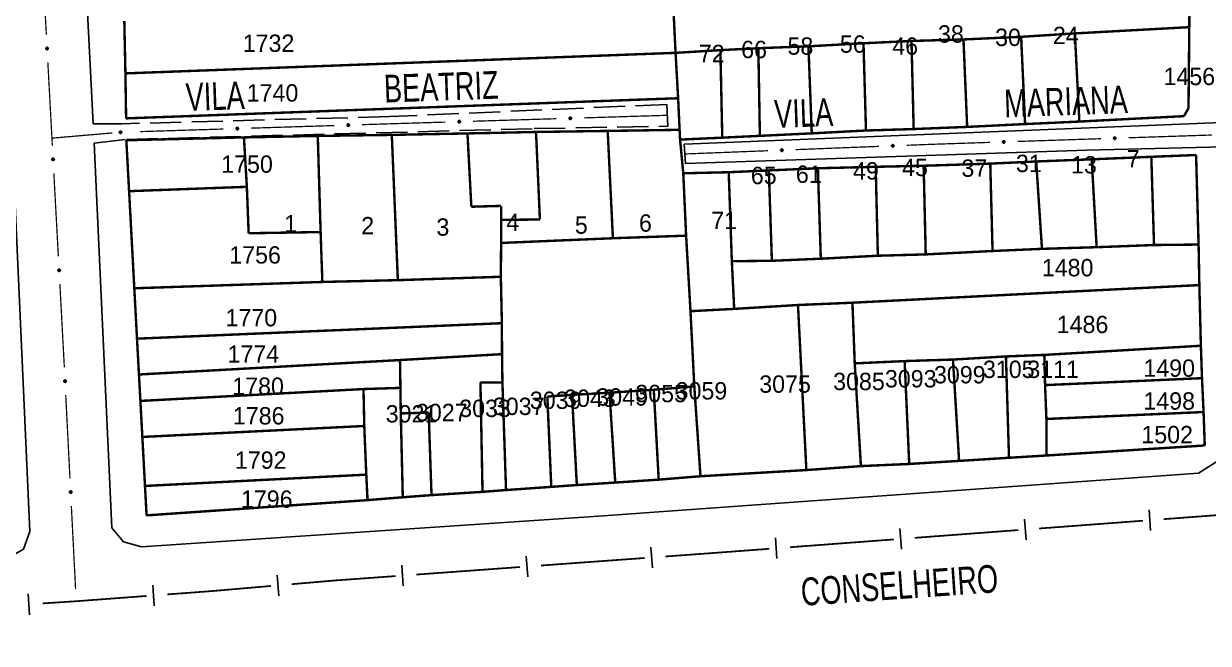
# Model space of a CAD drawing. Extents: x 202481 to 204056, y 4838981 to 4840330.
# Drawn here: x 203131.1 to 203301.8, y 4838998.6 to 4839087.9 of the extents above; entities that cross this region are included whole.
import ezdxf
from ezdxf.enums import TextEntityAlignment as Align

# ---------------------------------------------------------------- set-up
doc = ezdxf.new("R2010")
doc.units = 0
doc.header["$LTSCALE"] = 1.5
doc.header["$MEASUREMENT"] = 0
doc.linetypes.add('TRACO_11', pattern=[8, 3, -1, 3, -1])
for name, color, linetype in [('CD_MALHA_LOTES', 7, 'CONTINUOUS'), ('LM-LIM-SETORES-BAIRROS', 250, 'CONTINUOUS'), ('RU-QUADRA', 210, 'CONTINUOUS'), ('SV-EIXO-RUA-PAV', 20, 'CONTINUOUS'), ('SV-RUA-PAVIM', 7, 'CONTINUOUS'), ('SV-TXT-RUA-PAV', 7, 'CONTINUOUS'), ('Th_NmrPort', 1, 'CONTINUOUS')]:
    doc.layers.add(name, color=color, linetype=linetype)
doc.styles.add('ARIAL', font='ARIAL.SHX')

msp = doc.modelspace()

# ---------------------------------------------------------------- linework, layer by layer
at = {"layer": 'CD_MALHA_LOTES', "linetype": 'Continuous', "const_width": 0.35, "flags": 128}
for points in [[(203299.27, 4839107.6), (203299.07, 4839087.41)], [(203225.04, 4839083.71), (203224.67, 4839091.3)], [(203145.76, 4839080.75), (203145.6, 4839088.28)], [(203274.84, 4839086.02), (203282.58, 4839086.51)], [(203282.58, 4839086.51), (203299.07, 4839087.41)], [(203283.23, 4839073.81), (203282.58, 4839086.51)], [(203299.07, 4839087.41), (203298.96, 4839075.72)], [(203236.97, 4839084.38), (203244.19, 4839084.65)], [(203244.19, 4839084.65), (203252.12, 4839085.09)], [(203244.67, 4839072.11), (203244.19, 4839084.65)], [(203252.12, 4839085.09), (203259.04, 4839085.42)], [(203252.48, 4839072.52), (203252.12, 4839085.09)], [(203259.04, 4839085.42), (203266.53, 4839085.64)], [(203259.35, 4839072.73), (203259.04, 4839085.42)], [(203266.53, 4839085.64), (203274.84, 4839086.02)], [(203267.06, 4839073.04), (203266.53, 4839085.64)], [(203275.41, 4839073.45), (203274.84, 4839086.02)], [(203145.76, 4839080.75), (203225.04, 4839083.71)], [(203225.04, 4839083.71), (203231.5, 4839084.1)], [(203225.41, 4839077.17), (203225.04, 4839083.71)], [(203231.5, 4839084.1), (203236.97, 4839084.38)], [(203231.77, 4839071.49), (203231.5, 4839084.1)], [(203237.19, 4839071.75), (203236.97, 4839084.38)], [(203145.86, 4839074.27), (203145.76, 4839080.75)], [(203225.41, 4839077.17), (203145.86, 4839074.27)], [(203225.62, 4839072.62), (203225.41, 4839077.17)], [(203298.29, 4839074.59), (203283.23, 4839073.81)], [(203298.96, 4839075.72), (203298.29, 4839074.59)], [(203215.26, 4839072.46), (203225.62, 4839072.62)], [(203225.69, 4839071.21), (203225.62, 4839072.62)], [(203252.48, 4839072.52), (203244.67, 4839072.11)], [(203259.35, 4839072.73), (203252.48, 4839072.52)], [(203267.06, 4839073.04), (203259.35, 4839072.73)], [(203275.41, 4839073.45), (203267.06, 4839073.04)], [(203283.23, 4839073.81), (203275.41, 4839073.45)], [(203145.89, 4839071.12), (203162.84, 4839071.53)], [(203146.29, 4839063.78), (203145.89, 4839071.12)], [(203162.84, 4839071.53), (203173.48, 4839071.74)], [(203163.26, 4839064.41), (203162.84, 4839071.53)], [(203173.48, 4839071.74), (203184.15, 4839071.89)], [(203173.89, 4839057.89), (203173.48, 4839071.74)], [(203184.15, 4839071.89), (203195.05, 4839072.1)], [(203185.02, 4839050.96), (203184.15, 4839071.89)], [(203195.05, 4839072.1), (203204.93, 4839072.31)], [(203195.61, 4839061.54), (203195.05, 4839072.1)], [(203204.93, 4839072.31), (203215.26, 4839072.46)], [(203205.49, 4839059.7), (203204.93, 4839072.31)], [(203216.01, 4839057), (203215.26, 4839072.46)], [(203231.77, 4839071.49), (203225.69, 4839071.21)], [(203225.69, 4839071.21), (203226.15, 4839066.36)], [(203237.19, 4839071.75), (203231.77, 4839071.49)], [(203244.67, 4839072.11), (203237.19, 4839071.75)], [(203253.88, 4839067.29), (203260.79, 4839067.44)], [(203260.79, 4839067.44), (203270.39, 4839067.75)], [(203261.09, 4839054.67), (203260.79, 4839067.44)], [(203270.39, 4839067.75), (203277.01, 4839068.06)], [(203270.72, 4839055.16), (203270.39, 4839067.75)], [(203277.01, 4839068.06), (203285.01, 4839068.37)], [(203277.84, 4839055.47), (203277.01, 4839068.06)], [(203285.01, 4839068.37), (203293.6, 4839068.73)], [(203285.72, 4839055.71), (203285.01, 4839068.37)], [(203293.6, 4839068.73), (203300.05, 4839068.99)], [(203293.99, 4839056.02), (203293.6, 4839068.73)], [(203300.05, 4839068.99), (203300.41, 4839056.09)], [(203226.15, 4839066.36), (203232.7, 4839066.51)], [(203226.56, 4839057.37), (203226.15, 4839066.36)], [(203232.7, 4839066.51), (203238.48, 4839066.77)], [(203233.15, 4839053.69), (203232.7, 4839066.51)], [(203238.48, 4839066.77), (203245.55, 4839067.08)], [(203238.92, 4839053.75), (203238.48, 4839066.77)], [(203245.55, 4839067.08), (203253.88, 4839067.29)], [(203245.97, 4839054.05), (203245.55, 4839067.08)], [(203254.19, 4839054.48), (203253.88, 4839067.29)], [(203146.29, 4839063.78), (203163.26, 4839064.41)], [(203163.52, 4839057.72), (203163.26, 4839064.41)], [(203147.04, 4839049.79), (203146.29, 4839063.78)], [(203199.9, 4839061.66), (203195.61, 4839061.54)], [(203199.9, 4839059.64), (203199.9, 4839061.66)], [(203199.9, 4839059.64), (203205.49, 4839059.7)], [(203199.9, 4839056.32), (203199.9, 4839059.64)], [(203173.89, 4839057.89), (203163.52, 4839057.72)], [(203174.14, 4839050.7), (203173.89, 4839057.89)], [(203226.56, 4839057.37), (203216.01, 4839057)], [(203227.19, 4839046.49), (203226.56, 4839057.37)], [(203199.86, 4839051.45), (203199.9, 4839056.32)], [(203216.01, 4839057), (203199.9, 4839056.32)], [(203277.84, 4839055.47), (203270.72, 4839055.16)], [(203285.72, 4839055.71), (203277.84, 4839055.47)], [(203293.99, 4839056.02), (203285.72, 4839055.71)], [(203300.41, 4839056.09), (203293.99, 4839056.02)], [(203300.41, 4839056.09), (203300.52, 4839050.25)], [(203233.15, 4839053.69), (203238.92, 4839053.75)], [(203233.49, 4839046.82), (203233.15, 4839053.69)], [(203245.97, 4839054.05), (203238.92, 4839053.75)], [(203254.19, 4839054.48), (203245.97, 4839054.05)], [(203261.09, 4839054.67), (203254.19, 4839054.48)], [(203270.72, 4839055.16), (203261.09, 4839054.67)], [(203147.04, 4839049.79), (203174.14, 4839050.7)], [(203185.02, 4839050.96), (203174.14, 4839050.7)], [(203199.86, 4839051.45), (203185.02, 4839050.96)], [(203200.01, 4839044.76), (203199.86, 4839051.45)], [(203147.43, 4839042.53), (203147.04, 4839049.79)], [(203250.53, 4839047.71), (203300.52, 4839050.25)], [(203300.52, 4839050.25), (203300.74, 4839041.51)], [(203242.68, 4839047.38), (203233.49, 4839046.82)], [(203242.68, 4839047.38), (203250.53, 4839047.71)], [(203243.89, 4839023.6), (203242.68, 4839047.38)], [(203250.86, 4839038.97), (203250.53, 4839047.71)], [(203227.19, 4839046.49), (203233.49, 4839046.82)], [(203227.74, 4839035.65), (203227.19, 4839046.49)], [(203147.43, 4839042.53), (203200.01, 4839044.76)], [(203200.03, 4839040.3), (203200.01, 4839044.76)], [(203147.71, 4839037.37), (203147.43, 4839042.53)], [(203185.33, 4839039.45), (203200.03, 4839040.3)], [(203200.09, 4839036.23), (203200.03, 4839040.3)], [(203272.65, 4839039.97), (203278.18, 4839040.19)], [(203278.18, 4839040.19), (203300.74, 4839041.51)], [(203278.29, 4839035.84), (203278.18, 4839040.19)], [(203300.74, 4839041.51), (203300.9, 4839036.84)], [(203147.71, 4839037.37), (203185.33, 4839039.45)], [(203185.39, 4839035.44), (203185.33, 4839039.45)], [(203250.86, 4839038.97), (203258.05, 4839039.3)], [(203251.75, 4839024.17), (203250.86, 4839038.97)], [(203258.05, 4839039.3), (203265.02, 4839039.52)], [(203258.71, 4839024.48), (203258.05, 4839039.3)], [(203265.02, 4839039.52), (203272.65, 4839039.97)], [(203265.9, 4839024.92), (203265.02, 4839039.52)], [(203273.09, 4839025.37), (203272.65, 4839039.97)], [(203147.92, 4839033.56), (203147.71, 4839037.37)], [(203278.29, 4839035.84), (203300.9, 4839036.84)], [(203300.9, 4839036.84), (203301.13, 4839031.96)], [(203147.92, 4839033.56), (203180.07, 4839035.27)], [(203180.07, 4839035.27), (203185.39, 4839035.44)], [(203180.18, 4839029.95), (203180.07, 4839035.27)], [(203185.44, 4839031.76), (203185.39, 4839035.44)], [(203196.92, 4839036.23), (203200.09, 4839036.23)], [(203197.22, 4839020.46), (203196.92, 4839036.23)], [(203200.61, 4839020.72), (203200.09, 4839036.23)], [(203215.52, 4839034.74), (203221.9, 4839035.17)], [(203221.9, 4839035.17), (203227.74, 4839035.65)], [(203222.61, 4839022.22), (203221.9, 4839035.17)], [(203228.63, 4839022.71), (203227.74, 4839035.65)], [(203278.48, 4839030.96), (203278.29, 4839035.84)], [(203148.2, 4839028.37), (203147.92, 4839033.56)], [(203206.56, 4839034.19), (203210.12, 4839034.43)], [(203207.13, 4839021.18), (203206.56, 4839034.19)], [(203210.12, 4839034.43), (203215.52, 4839034.74)], [(203210.81, 4839021.44), (203210.12, 4839034.43)], [(203216.35, 4839021.8), (203215.52, 4839034.74)], [(203185.44, 4839031.76), (203189.46, 4839031.88)], [(203185.73, 4839019.68), (203185.44, 4839031.76)], [(203189.46, 4839031.88), (203189.87, 4839019.99)], [(203278.48, 4839030.96), (203301.13, 4839031.96)], [(203301.13, 4839031.96), (203301.3, 4839027.14)], [(203148.2, 4839028.37), (203180.18, 4839029.95)], [(203180.47, 4839022.94), (203180.18, 4839029.95)], [(203278.51, 4839025.7), (203278.48, 4839030.96)], [(203148.58, 4839021.31), (203148.2, 4839028.37)], [(203301.3, 4839027.14), (203278.51, 4839025.7)], [(203265.9, 4839024.92), (203258.71, 4839024.48)], [(203273.09, 4839025.37), (203265.9, 4839024.92)], [(203278.51, 4839025.7), (203273.09, 4839025.37)], [(203243.89, 4839023.6), (203228.63, 4839022.71)], [(203251.75, 4839024.17), (203243.89, 4839023.6)], [(203258.71, 4839024.48), (203251.75, 4839024.17)], [(203148.58, 4839021.31), (203180.47, 4839022.94)], [(203148.81, 4839017.07), (203148.58, 4839021.31)], [(203180.65, 4839019.27), (203180.47, 4839022.94)], [(203210.81, 4839021.44), (203207.13, 4839021.18)], [(203216.35, 4839021.8), (203210.81, 4839021.44)], [(203222.61, 4839022.22), (203216.35, 4839021.8)], [(203228.63, 4839022.71), (203222.61, 4839022.22)], [(203185.73, 4839019.68), (203180.65, 4839019.27)], [(203189.87, 4839019.99), (203185.73, 4839019.68)], [(203197.22, 4839020.46), (203189.87, 4839019.99)], [(203200.61, 4839020.72), (203197.22, 4839020.46)], [(203207.13, 4839021.18), (203200.61, 4839020.72)], [(203180.65, 4839019.27), (203148.81, 4839017.07)]]:
    msp.add_lwpolyline(points, dxfattribs=at)
at = {"layer": 'LM-LIM-SETORES-BAIRROS'}
for points in [[(203275.552999, 4839013.533147), (203275.328539, 4839016.524738)], [(203293.502546, 4839014.879907), (203293.278086, 4839017.871499)], [(203257.603452, 4839012.186386), (203257.378992, 4839015.177977)], [(203239.65447, 4839010.836425), (203239.429366, 4839013.827968)], [(203203.746838, 4839008.204908), (203203.529618, 4839011.197034)], [(203221.699591, 4839009.508224), (203221.482372, 4839012.50035)], [(203185.794084, 4839006.901593), (203185.576865, 4839009.893718)], [(203167.870233, 4839005.490758), (203167.612538, 4839008.47967)], [(203149.912102, 4839004.038361), (203149.688412, 4839007.03001)], [(203131.942214, 4839002.763113), (203131.749048, 4839005.756887)]]:
    msp.add_lwpolyline(points, dxfattribs=at)
at = {"layer": 'LM-LIM-SETORES-BAIRROS', "const_width": 0.25}
for points in [[(203277.435163, 4839015.178582), (203292.393119, 4839016.300883)], [(203295.38471, 4839016.525343), (203310.342666, 4839017.647644)], [(203259.485616, 4839013.831822), (203274.443572, 4839014.954122)], [(203241.536279, 4839012.482266), (203254.499631, 4839013.457716)], [(203254.499631, 4839013.457716), (203254.53, 4839013.46)], [(203254.53, 4839013.46), (203256.494025, 4839013.607361)], [(203223.585732, 4839011.1491), (203229.569984, 4839011.583538)], [(203229.569984, 4839011.583538), (203230.21, 4839011.63)], [(203230.21, 4839011.63), (203238.544737, 4839012.257162)], [(203187.680225, 4839008.542468), (203202.640853, 4839009.628565)], [(203205.632978, 4839009.845784), (203220.593607, 4839010.93188)], [(203169.733993, 4839007.15701), (203175.711817, 4839007.672398)], [(203175.711817, 4839007.672398), (203175.8, 4839007.68)], [(203175.8, 4839007.68), (203184.688099, 4839008.325249)], [(203151.79469, 4839005.683312), (203157.777987, 4839006.13069)], [(203157.777987, 4839006.13069), (203158.17, 4839006.16)], [(203158.17, 4839006.16), (203166.745082, 4839006.899316)], [(203133.841481, 4839004.388777), (203137.833181, 4839004.646331)], [(203137.833181, 4839004.646331), (203138.51, 4839004.69)], [(203138.51, 4839004.69), (203148.803041, 4839005.459623)]]:
    msp.add_lwpolyline(points, dxfattribs=at)
at = {"layer": 'RU-QUADRA', "linetype": 'Continuous', "const_width": 0.18, "flags": 128}
msp.add_lwpolyline([(203299.27, 4839107.6), (203299.07, 4839087.41), (203298.96, 4839075.72), (203298.29, 4839074.59), (203283.23, 4839073.81), (203275.41, 4839073.45), (203267.06, 4839073.04), (203259.35, 4839072.73), (203252.48, 4839072.52), (203244.67, 4839072.11), (203237.19, 4839071.75), (203231.77, 4839071.49), (203225.69, 4839071.21), (203226.15, 4839066.36), (203232.7, 4839066.51), (203238.48, 4839066.77), (203245.55, 4839067.08), (203253.88, 4839067.29), (203260.79, 4839067.44), (203270.39, 4839067.75), (203277.01, 4839068.06), (203285.01, 4839068.37), (203293.6, 4839068.73), (203300.05, 4839068.99), (203300.41, 4839056.09), (203300.52, 4839050.25), (203300.74, 4839041.51), (203300.9, 4839036.84), (203301.13, 4839031.96), (203301.3, 4839027.14), (203278.51, 4839025.7), (203273.09, 4839025.37), (203265.9, 4839024.92), (203258.71, 4839024.48), (203251.75, 4839024.17), (203243.89, 4839023.6), (203228.63, 4839022.71), (203222.61, 4839022.22), (203216.35, 4839021.8), (203210.81, 4839021.44), (203207.13, 4839021.18), (203200.61, 4839020.72), (203197.22, 4839020.46), (203189.87, 4839019.99), (203185.73, 4839019.68), (203180.65, 4839019.27), (203148.81, 4839017.07), (203148.58, 4839021.31), (203148.2, 4839028.37), (203147.92, 4839033.56), (203147.71, 4839037.37), (203147.43, 4839042.53), (203147.04, 4839049.79), (203146.29, 4839063.78), (203145.89, 4839071.12), (203162.84, 4839071.53), (203173.48, 4839071.74), (203184.15, 4839071.89), (203195.05, 4839072.1), (203204.93, 4839072.31), (203215.26, 4839072.46), (203225.62, 4839072.62), (203225.41, 4839077.17), (203145.86, 4839074.27), (203145.76, 4839080.75), (203145.6, 4839088.28)], dxfattribs=at)
at = {"layer": 'SV-EIXO-RUA-PAV', "const_width": 0.18}
for points in [[(203133.714812, 4839098.313575), (203134.364262, 4839086.331163)], [(203134.580745, 4839082.337025), (203135.230194, 4839070.354612)], [(203223.85, 4839074.71), (203211.855611, 4839074.343069)], [(203159.880489, 4839072.73488), (203147.88638, 4839072.358907)], [(203175.872634, 4839073.236176), (203163.878525, 4839072.860204)], [(203183.97, 4839073.49), (203179.87067, 4839073.361501)], [(203184.868237, 4839073.517475), (203183.97, 4839073.49)], [(203191.864963, 4839073.731518), (203184.868237, 4839073.517475)], [(203207.857482, 4839074.220759), (203195.863093, 4839073.853829)], [(203135.921494, 4839071.484652), (203135.17, 4839071.42)], [(203143.892051, 4839072.170379), (203135.921494, 4839071.484652)], [(203274.335973, 4839070.942752), (203286.329369, 4839071.340814)], [(203290.327168, 4839071.473502), (203302.320563, 4839071.871564)], [(203226.37, 4839069.14), (203238.360827, 4839069.609104)], [(203242.35777, 4839069.765473), (203254.348597, 4839070.234577)], [(203258.34554, 4839070.390945), (203261.343246, 4839070.508221)], [(203261.343246, 4839070.508221), (203261.9, 4839070.53)], [(203261.9, 4839070.53), (203270.338174, 4839070.810064)], [(203135.446677, 4839066.360475), (203136.096126, 4839054.378062)], [(203136.312609, 4839050.383924), (203136.853817, 4839040.39858)], [(203136.853817, 4839040.39858), (203136.87, 4839040.1)], [(203136.87, 4839040.1), (203136.956198, 4839038.401204)], [(203137.158899, 4839034.406343), (203137.767003, 4839022.421761)], [(203137.969705, 4839018.426901), (203138.577809, 4839006.442318)]]:
    msp.add_lwpolyline(points, dxfattribs=at)
at = {"layer": 'SV-EIXO-RUA-PAV'}
for points in [[(203134.574646, 4839084.483521), (203134.61151, 4839084.451379), (203134.63662, 4839084.416217), (203134.649121, 4839084.380862), (203134.652022, 4839084.346739), (203134.651059, 4839084.311495), (203134.642247, 4839084.276176), (203134.623784, 4839084.239143), (203134.591801, 4839084.201937), (203134.55409, 4839084.178582), (203134.520084, 4839084.164471), (203134.484676, 4839084.159397), (203134.450454, 4839084.160907), (203134.41407, 4839084.171273), (203134.376723, 4839084.19035), (203134.34009, 4839084.223416), (203134.315709, 4839084.258057), (203134.304515, 4839084.292572), (203134.299639, 4839084.3282), (203134.301055, 4839084.36417), (203134.309904, 4839084.398789), (203134.329179, 4839084.436357), (203134.362294, 4839084.472082), (203134.396567, 4839084.496793), (203134.430915, 4839084.508469), (203134.4661, 4839084.512479), (203134.501461, 4839084.511942), (203134.537333, 4839084.504563), (203134.574646, 4839084.483521)], [(203210.003526, 4839074.176279), (203209.970524, 4839074.140183), (203209.93478, 4839074.115908), (203209.89914, 4839074.104243), (203209.864958, 4839074.102147), (203209.829746, 4839074.103941), (203209.794645, 4839074.113582), (203209.758057, 4839074.132913), (203209.721615, 4839074.165764), (203209.699155, 4839074.204015), (203209.685849, 4839074.238344), (203209.681611, 4839074.273861), (203209.683927, 4839074.308038), (203209.695148, 4839074.344168), (203209.715099, 4839074.381055), (203209.749019, 4839074.416899), (203209.784225, 4839074.440456), (203209.818994, 4839074.450834), (203209.854728, 4839074.454869), (203209.890654, 4839074.452606), (203209.925055, 4839074.442944), (203209.962159, 4839074.422789), (203209.997093, 4839074.388841), (203210.02099, 4839074.353996), (203210.031853, 4839074.319382), (203210.035033, 4839074.284112), (203210.033663, 4839074.248774), (203210.025441, 4839074.213086), (203210.003526, 4839074.176279)], [(203162.026566, 4839072.692017), (203161.993591, 4839072.655896), (203161.957865, 4839072.631595), (203161.922234, 4839072.619903), (203161.888054, 4839072.617781), (203161.852841, 4839072.619548), (203161.817733, 4839072.629163), (203161.78113, 4839072.648466), (203161.744664, 4839072.681289), (203161.722175, 4839072.719524), (203161.708843, 4839072.753843), (203161.704578, 4839072.789357), (203161.706868, 4839072.823535), (203161.718062, 4839072.859674), (203161.737985, 4839072.896576), (203161.771878, 4839072.932445), (203161.807066, 4839072.956029), (203161.841827, 4839072.966434), (203161.877558, 4839072.970495), (203161.913485, 4839072.96826), (203161.947894, 4839072.958623), (203161.985013, 4839072.938496), (203162.019973, 4839072.904575), (203162.043896, 4839072.869747), (203162.054786, 4839072.835141), (203162.057992, 4839072.799875), (203162.056649, 4839072.764535), (203162.048453, 4839072.728841), (203162.026566, 4839072.692017)], [(203178.018711, 4839073.193314), (203177.985736, 4839073.157193), (203177.95001, 4839073.132892), (203177.914379, 4839073.121199), (203177.880199, 4839073.119078), (203177.844986, 4839073.120845), (203177.809878, 4839073.13046), (203177.773275, 4839073.149763), (203177.736809, 4839073.182586), (203177.71432, 4839073.22082), (203177.700988, 4839073.255139), (203177.696723, 4839073.290653), (203177.699013, 4839073.324832), (203177.710207, 4839073.36097), (203177.73013, 4839073.397873), (203177.764023, 4839073.433742), (203177.799211, 4839073.457326), (203177.833972, 4839073.46773), (203177.869703, 4839073.471792), (203177.90563, 4839073.469556), (203177.940039, 4839073.45992), (203177.977158, 4839073.439793), (203178.012118, 4839073.405872), (203178.036041, 4839073.371044), (203178.046931, 4839073.336438), (203178.050137, 4839073.301171), (203178.048794, 4839073.265832), (203178.040598, 4839073.230138), (203178.018711, 4839073.193314)], [(203194.011007, 4839073.687038), (203193.978006, 4839073.650942), (203193.942261, 4839073.626667), (203193.906621, 4839073.615002), (203193.872439, 4839073.612906), (203193.837228, 4839073.6147), (203193.802127, 4839073.624341), (203193.765539, 4839073.643672), (203193.729097, 4839073.676523), (203193.706637, 4839073.714774), (203193.693331, 4839073.749103), (203193.689093, 4839073.78462), (203193.691409, 4839073.818797), (203193.70263, 4839073.854927), (203193.722581, 4839073.891814), (203193.756501, 4839073.927658), (203193.791707, 4839073.951216), (203193.826476, 4839073.961594), (203193.862209, 4839073.965628), (203193.898135, 4839073.963366), (203193.932537, 4839073.953703), (203193.96964, 4839073.933548), (203194.004575, 4839073.8996), (203194.028471, 4839073.864755), (203194.039335, 4839073.830141), (203194.042515, 4839073.794872), (203194.041145, 4839073.759533), (203194.032922, 4839073.723845), (203194.011007, 4839073.687038)], [(203145.202587, 4839072.17264), (203145.171629, 4839072.134777), (203145.137279, 4839072.108567), (203145.102338, 4839072.094951), (203145.068324, 4839072.090971), (203145.033067, 4839072.090819), (203144.997487, 4839072.098507), (203144.959887, 4839072.115788), (203144.921688, 4839072.146577), (203144.89715, 4839072.18353), (203144.881969, 4839072.217072), (203144.875776, 4839072.252301), (203144.876202, 4839072.286553), (203144.885411, 4839072.323248), (203144.903295, 4839072.36118), (203144.935184, 4839072.398842), (203144.969036, 4839072.424307), (203145.003179, 4839072.436589), (203145.038635, 4839072.442591), (203145.074631, 4839072.442315), (203145.109514, 4839072.434566), (203145.147673, 4839072.416491), (203145.184429, 4839072.384524), (203145.210213, 4839072.351051), (203145.222971, 4839072.317089), (203145.228093, 4839072.282049), (203145.228676, 4839072.246689), (203145.222437, 4839072.210601), (203145.202587, 4839072.17264)], [(203272.189821, 4839070.981662), (203272.222728, 4839071.017843), (203272.25841, 4839071.04221), (203272.294019, 4839071.053968), (203272.328196, 4839071.056153), (203272.363412, 4839071.05445), (203272.398538, 4839071.0449), (203272.435176, 4839071.025665), (203272.471703, 4839070.992908), (203272.494262, 4839070.954716), (203272.507657, 4839070.920421), (203272.511987, 4839070.884915), (203272.50976, 4839070.850733), (203272.498633, 4839070.814574), (203272.478778, 4839070.777635), (203272.444951, 4839070.741703), (203272.409806, 4839070.718054), (203272.375064, 4839070.707586), (203272.339341, 4839070.703458), (203272.30341, 4839070.705628), (203272.268983, 4839070.715201), (203272.231827, 4839070.73526), (203272.196805, 4839070.769116), (203272.172818, 4839070.8039), (203272.161865, 4839070.838486), (203272.158593, 4839070.873746), (203272.159872, 4839070.909088), (203272.168001, 4839070.944798), (203272.189821, 4839070.981662)], [(203288.181015, 4839071.512412), (203288.213923, 4839071.548593), (203288.249604, 4839071.57296), (203288.285214, 4839071.584718), (203288.31939, 4839071.586903), (203288.354606, 4839071.5852), (203288.389732, 4839071.57565), (203288.426371, 4839071.556415), (203288.462897, 4839071.523658), (203288.485457, 4839071.485466), (203288.498852, 4839071.451171), (203288.503182, 4839071.415665), (203288.500954, 4839071.381483), (203288.489828, 4839071.345324), (203288.469972, 4839071.308385), (203288.436145, 4839071.272453), (203288.401001, 4839071.248804), (203288.366259, 4839071.238336), (203288.330536, 4839071.234208), (203288.294604, 4839071.236378), (203288.260178, 4839071.245951), (203288.223022, 4839071.26601), (203288.188, 4839071.299866), (203288.164013, 4839071.33465), (203288.153059, 4839071.369236), (203288.149788, 4839071.404496), (203288.151066, 4839071.439838), (203288.159196, 4839071.475548), (203288.181015, 4839071.512412)], [(203240.211425, 4839069.791668), (203240.244118, 4839069.828044), (203240.279654, 4839069.852622), (203240.315193, 4839069.86459), (203240.349356, 4839069.866978), (203240.384581, 4839069.865484), (203240.419763, 4839069.856142), (203240.456515, 4839069.837124), (203240.493235, 4839069.804585), (203240.51602, 4839069.766526), (203240.529618, 4839069.732312), (203240.534159, 4839069.696832), (203240.532134, 4839069.662637), (203240.521222, 4839069.626412), (203240.501585, 4839069.589356), (203240.467972, 4839069.553225), (203240.432968, 4839069.529368), (203240.398289, 4839069.518694), (203240.362591, 4839069.514356), (203240.326647, 4839069.516312), (203240.292164, 4839069.525681), (203240.25489, 4839069.545519), (203240.219668, 4839069.579168), (203240.195475, 4839069.613809), (203240.184317, 4839069.648329), (203240.180837, 4839069.68357), (203240.181906, 4839069.718919), (203240.189824, 4839069.754675), (203240.211425, 4839069.791668)], [(203256.199194, 4839070.417141), (203256.231887, 4839070.453517), (203256.267424, 4839070.478095), (203256.302963, 4839070.490063), (203256.337126, 4839070.49245), (203256.372351, 4839070.490956), (203256.407533, 4839070.481614), (203256.444285, 4839070.462597), (203256.481005, 4839070.430057), (203256.50379, 4839070.391999), (203256.517388, 4839070.357784), (203256.521928, 4839070.322305), (203256.519904, 4839070.288109), (203256.508991, 4839070.251885), (203256.489355, 4839070.214829), (203256.455742, 4839070.178697), (203256.420738, 4839070.154841), (203256.386058, 4839070.144167), (203256.350361, 4839070.139828), (203256.314417, 4839070.141785), (203256.279934, 4839070.151154), (203256.24266, 4839070.170992), (203256.207438, 4839070.204641), (203256.183245, 4839070.239281), (203256.172087, 4839070.273801), (203256.168607, 4839070.309042), (203256.169676, 4839070.344391), (203256.177594, 4839070.380148), (203256.199194, 4839070.417141)], [(203135.440579, 4839068.506971), (203135.477442, 4839068.474829), (203135.502552, 4839068.439667), (203135.515054, 4839068.404311), (203135.517955, 4839068.370188), (203135.516991, 4839068.334944), (203135.508179, 4839068.299626), (203135.489717, 4839068.262592), (203135.457733, 4839068.225387), (203135.420022, 4839068.202032), (203135.386016, 4839068.187921), (203135.350609, 4839068.182847), (203135.316387, 4839068.184357), (203135.280002, 4839068.194723), (203135.242655, 4839068.2138), (203135.206022, 4839068.246866), (203135.181641, 4839068.281507), (203135.170447, 4839068.316022), (203135.165572, 4839068.35165), (203135.166987, 4839068.387619), (203135.175836, 4839068.422239), (203135.195111, 4839068.459807), (203135.228226, 4839068.495532), (203135.262499, 4839068.520243), (203135.296848, 4839068.531919), (203135.332032, 4839068.535929), (203135.367393, 4839068.535392), (203135.403265, 4839068.528013), (203135.440579, 4839068.506971)], [(203136.306511, 4839052.530421), (203136.343374, 4839052.498279), (203136.368484, 4839052.463116), (203136.380986, 4839052.427761), (203136.383887, 4839052.393638), (203136.382923, 4839052.358394), (203136.374112, 4839052.323075), (203136.355649, 4839052.286042), (203136.323665, 4839052.248836), (203136.285954, 4839052.225481), (203136.251948, 4839052.21137), (203136.216541, 4839052.206296), (203136.182319, 4839052.207807), (203136.145935, 4839052.218173), (203136.108587, 4839052.237249), (203136.071954, 4839052.270315), (203136.047574, 4839052.304956), (203136.036379, 4839052.339471), (203136.031504, 4839052.3751), (203136.032919, 4839052.411069), (203136.041769, 4839052.445689), (203136.061044, 4839052.483257), (203136.094159, 4839052.518981), (203136.128432, 4839052.543692), (203136.16278, 4839052.555368), (203136.197964, 4839052.559379), (203136.233325, 4839052.558842), (203136.269197, 4839052.551462), (203136.306511, 4839052.530421)], [(203137.160207, 4839036.552848), (203137.196959, 4839036.520579), (203137.221947, 4839036.48533), (203137.234327, 4839036.449932), (203137.23711, 4839036.415799), (203137.236025, 4839036.380559), (203137.227092, 4839036.345271), (203137.208501, 4839036.308301), (203137.17639, 4839036.271206), (203137.138598, 4839036.247981), (203137.104543, 4839036.233988), (203137.069119, 4839036.229036), (203137.034902, 4839036.230664), (203136.998554, 4839036.241156), (203136.961273, 4839036.260361), (203136.924754, 4839036.293553), (203136.900493, 4839036.328278), (203136.889418, 4839036.362832), (203136.884665, 4839036.398477), (203136.886205, 4839036.434441), (203136.895174, 4839036.46903), (203136.914578, 4839036.506531), (203136.947816, 4839036.542141), (203136.982174, 4839036.566734), (203137.016563, 4839036.578292), (203137.051761, 4839036.58218), (203137.08712, 4839036.581521), (203137.122966, 4839036.574018), (203137.160207, 4839036.552848)], [(203137.971012, 4839020.573405), (203138.007765, 4839020.541136), (203138.032753, 4839020.505887), (203138.045133, 4839020.470489), (203138.047916, 4839020.436356), (203138.04683, 4839020.401116), (203138.037897, 4839020.365828), (203138.019307, 4839020.328858), (203137.987195, 4839020.291763), (203137.949404, 4839020.268538), (203137.915349, 4839020.254545), (203137.879924, 4839020.249593), (203137.845708, 4839020.251221), (203137.809359, 4839020.261713), (203137.772078, 4839020.280918), (203137.735559, 4839020.31411), (203137.711299, 4839020.348836), (203137.700223, 4839020.383389), (203137.695471, 4839020.419034), (203137.69701, 4839020.454998), (203137.705979, 4839020.489587), (203137.725384, 4839020.527088), (203137.758622, 4839020.562698), (203137.79298, 4839020.587291), (203137.827368, 4839020.598849), (203137.862566, 4839020.602737), (203137.897925, 4839020.602078), (203137.933771, 4839020.594575), (203137.971012, 4839020.573405)]]:
    msp.add_lwpolyline(points, close=True, dxfattribs=at)
for points in [[(203134.301055, 4839084.36417), (203134.315709, 4839084.258057)], [(203134.306349, 4839084.37718), (203134.327064, 4839084.247117)], [(203134.309904, 4839084.398789), (203134.34009, 4839084.223416)], [(203134.322215, 4839084.412203), (203134.357523, 4839084.214604)], [(203134.329179, 4839084.436357), (203134.376723, 4839084.19035)], [(203134.347472, 4839084.450468), (203134.394721, 4839084.183824)], [(203134.362294, 4839084.472082), (203134.41407, 4839084.171273)], [(203134.378548, 4839084.482216), (203134.430959, 4839084.170756)], [(203134.396567, 4839084.496793), (203134.450454, 4839084.160907)], [(203134.413161, 4839084.499124), (203134.466901, 4839084.163139)], [(203134.430915, 4839084.508469), (203134.484676, 4839084.159397)], [(203134.448217, 4839084.507857), (203134.499676, 4839084.163548)], [(203134.4661, 4839084.512479), (203134.520084, 4839084.164471)], [(203134.485079, 4839084.508488), (203134.538598, 4839084.17659)], [(203134.501461, 4839084.511942), (203134.55409, 4839084.178582)], [(203134.519512, 4839084.503522), (203134.573137, 4839084.194861)], [(203134.537333, 4839084.504563), (203134.591801, 4839084.201937)], [(203134.554239, 4839084.493105), (203134.605723, 4839084.223957)], [(203134.574646, 4839084.483521), (203134.623784, 4839084.239143)], [(203134.594015, 4839084.465198), (203134.632195, 4839084.265021)], [(203134.61151, 4839084.451379), (203134.642247, 4839084.276176)], [(203134.62591, 4839084.431397), (203134.645189, 4839084.302622)], [(203134.63662, 4839084.416217), (203134.651059, 4839084.311495)], [(203210.02099, 4839074.353996), (203209.683927, 4839074.308038)], [(203210.006842, 4839074.372353), (203209.694233, 4839074.327296)], [(203209.997093, 4839074.388841), (203209.695148, 4839074.344168)], [(203209.975835, 4839074.404169), (203209.708151, 4839074.363216)], [(203209.962159, 4839074.422789), (203209.715099, 4839074.381055)], [(203209.938175, 4839074.43032), (203209.739799, 4839074.399678)], [(203209.925055, 4839074.442944), (203209.749019, 4839074.416899)], [(203209.903536, 4839074.447007), (203209.77302, 4839074.429363)], [(203209.890654, 4839074.452606), (203209.784225, 4839074.440456)], [(203162.054786, 4839072.835141), (203161.704578, 4839072.789357)], [(203162.043896, 4839072.869747), (203161.706868, 4839072.823535)], [(203162.053779, 4839072.817858), (203161.708386, 4839072.774266)], [(203162.045848, 4839072.853104), (203161.708724, 4839072.807042)], [(203162.057992, 4839072.799875), (203161.708843, 4839072.753843)], [(203162.029734, 4839072.888094), (203161.717159, 4839072.842801)], [(203162.019973, 4839072.904575), (203161.718062, 4839072.859674)], [(203162.053569, 4839072.780991), (203161.720537, 4839072.735057)], [(203162.056649, 4839072.764535), (203161.722175, 4839072.719524)], [(203161.998703, 4839072.919886), (203161.73105, 4839072.878732)], [(203161.985013, 4839072.938496), (203161.737985, 4839072.896576)], [(203162.047819, 4839072.746681), (203161.738015, 4839072.70011)], [(203162.048453, 4839072.728841), (203161.744664, 4839072.681289)], [(203161.961024, 4839072.946009), (203161.762671, 4839072.915218)], [(203162.036613, 4839072.7122), (203161.76636, 4839072.666868)], [(203161.947894, 4839072.958623), (203161.771878, 4839072.932445)], [(203162.026566, 4839072.692017), (203161.78113, 4839072.648466)], [(203161.926372, 4839072.96267), (203161.79587, 4839072.944927)], [(203162.007805, 4839072.673072), (203161.80681, 4839072.639467)], [(203161.913485, 4839072.96826), (203161.807066, 4839072.956029)], [(203161.993591, 4839072.655896), (203161.817733, 4839072.629163)], [(203161.973285, 4839072.641955), (203161.844104, 4839072.625619)], [(203178.046931, 4839073.336438), (203177.696723, 4839073.290653)], [(203178.036041, 4839073.371044), (203177.699013, 4839073.324832)], [(203178.045924, 4839073.319155), (203177.700531, 4839073.275563)], [(203178.037993, 4839073.354401), (203177.700869, 4839073.308338)], [(203178.050137, 4839073.301171), (203177.700988, 4839073.255139)], [(203178.021879, 4839073.389391), (203177.709304, 4839073.344098)], [(203178.012118, 4839073.405872), (203177.710207, 4839073.36097)], [(203178.045714, 4839073.282288), (203177.712682, 4839073.236353)], [(203178.048794, 4839073.265832), (203177.71432, 4839073.22082)], [(203177.990848, 4839073.421183), (203177.723195, 4839073.380028)], [(203177.977158, 4839073.439793), (203177.73013, 4839073.397873)], [(203178.039964, 4839073.247978), (203177.73016, 4839073.201406)], [(203178.040598, 4839073.230138), (203177.736809, 4839073.182586)], [(203177.953169, 4839073.447306), (203177.754816, 4839073.416514)], [(203178.028758, 4839073.213497), (203177.758505, 4839073.168165)], [(203177.940039, 4839073.45992), (203177.764023, 4839073.433742)], [(203178.018711, 4839073.193314), (203177.773275, 4839073.149763)], [(203177.918517, 4839073.463967), (203177.788015, 4839073.446224)], [(203177.99995, 4839073.174368), (203177.798955, 4839073.140764)], [(203177.90563, 4839073.469556), (203177.799211, 4839073.457326)], [(203177.985736, 4839073.157193), (203177.809878, 4839073.13046)], [(203177.96543, 4839073.143252), (203177.836249, 4839073.126916)], [(203177.95001, 4839073.132892), (203177.844986, 4839073.120845)], [(203194.039335, 4839073.830141), (203193.689093, 4839073.78462)], [(203194.028471, 4839073.864755), (203193.691409, 4839073.818797)], [(203194.038315, 4839073.812858), (203193.69289, 4839073.769527)], [(203194.030411, 4839073.848111), (203193.693252, 4839073.802302)], [(203194.042515, 4839073.794872), (203193.693331, 4839073.749103)], [(203194.014323, 4839073.883113), (203193.701715, 4839073.838055)], [(203194.004575, 4839073.8996), (203193.70263, 4839073.854927)], [(203194.038078, 4839073.775992), (203193.705011, 4839073.730308)], [(203194.041145, 4839073.759533), (203193.706637, 4839073.714774)], [(203193.983316, 4839073.914928), (203193.715633, 4839073.873975)], [(203194.032301, 4839073.741686), (203193.722462, 4839073.695348)], [(203193.96964, 4839073.933548), (203193.722581, 4839073.891814)], [(203194.032922, 4839073.723845), (203193.729097, 4839073.676523)], [(203193.945657, 4839073.941079), (203193.747281, 4839073.910437)], [(203194.021069, 4839073.707213), (203193.750783, 4839073.662085)], [(203193.932537, 4839073.953703), (203193.756501, 4839073.927658)], [(203194.011007, 4839073.687038), (203193.765539, 4839073.643672)], [(203193.911018, 4839073.957766), (203193.780502, 4839073.940122)], [(203193.992232, 4839073.668106), (203193.791212, 4839073.634654)], [(203193.898135, 4839073.963366), (203193.791707, 4839073.951216)], [(203193.978006, 4839073.650942), (203193.802127, 4839073.624341)], [(203193.957689, 4839073.637016), (203193.828496, 4839073.620778)], [(203193.942261, 4839073.626667), (203193.837228, 4839073.6147)], [(203210.031853, 4839074.319382), (203209.681611, 4839074.273861)], [(203210.030833, 4839074.302099), (203209.685408, 4839074.258768)], [(203210.022929, 4839074.337351), (203209.685771, 4839074.291543)], [(203210.035033, 4839074.284112), (203209.685849, 4839074.238344)], [(203210.030596, 4839074.265232), (203209.697529, 4839074.219549)], [(203210.033663, 4839074.248774), (203209.699155, 4839074.204015)], [(203210.02482, 4839074.230927), (203209.714981, 4839074.184589)], [(203210.025441, 4839074.213086), (203209.721615, 4839074.165764)], [(203210.013588, 4839074.196454), (203209.743301, 4839074.151326)], [(203210.003526, 4839074.176279), (203209.758057, 4839074.132913)], [(203209.984751, 4839074.157347), (203209.78373, 4839074.123895)], [(203209.970524, 4839074.140183), (203209.794645, 4839074.113582)], [(203209.950208, 4839074.126257), (203209.821014, 4839074.110018)], [(203209.93478, 4839074.115908), (203209.829746, 4839074.103941)], [(203145.222971, 4839072.317089), (203144.875776, 4839072.252301)], [(203145.210213, 4839072.351051), (203144.876202, 4839072.286553)], [(203145.213068, 4839072.334539), (203144.878953, 4839072.270185)], [(203145.222907, 4839072.299776), (203144.880401, 4839072.23744)], [(203145.228093, 4839072.282049), (203144.881969, 4839072.217072)], [(203145.184429, 4839072.384524), (203144.885411, 4839072.323248)], [(203145.195073, 4839072.368599), (203144.885429, 4839072.306351)], [(203145.224705, 4839072.262953), (203144.894668, 4839072.19895)], [(203145.228676, 4839072.246689), (203144.89715, 4839072.18353)], [(203145.162357, 4839072.398654), (203144.897342, 4839072.342985)], [(203145.147673, 4839072.416491), (203144.903295, 4839072.36118)], [(203145.220832, 4839072.228381), (203144.914023, 4839072.165007)], [(203145.222437, 4839072.210601), (203144.921688, 4839072.146577)], [(203145.123311, 4839072.422686), (203144.926929, 4839072.381139)], [(203145.109514, 4839072.434566), (203144.935184, 4839072.398842)], [(203145.21152, 4839072.19334), (203144.944138, 4839072.133359)], [(203145.087803, 4839072.437435), (203144.95846, 4839072.412612)], [(203145.202587, 4839072.17264), (203144.959887, 4839072.115788)], [(203145.074631, 4839072.442315), (203144.969036, 4839072.424307)], [(203145.184886, 4839072.152701), (203144.986019, 4839072.108201)], [(203145.171629, 4839072.134777), (203144.997487, 4839072.098507)], [(203145.152112, 4839072.119751), (203145.024012, 4839072.096405)], [(203145.137279, 4839072.108567), (203145.033067, 4839072.090819)], [(203161.957865, 4839072.631595), (203161.852841, 4839072.619548)], [(203272.159872, 4839070.909088), (203272.494262, 4839070.954716)], [(203272.162981, 4839070.892638), (203272.495928, 4839070.939186)], [(203272.168001, 4839070.944798), (203272.471703, 4839070.992908)], [(203272.168669, 4839070.926959), (203272.478386, 4839070.974101)], [(203272.179811, 4839070.96146), (203272.449979, 4839071.00729)], [(203272.189821, 4839070.981662), (203272.435176, 4839071.025665)], [(203272.208547, 4839071.000642), (203272.409479, 4839071.034616)], [(203272.222728, 4839071.017843), (203272.398538, 4839071.0449)], [(203272.243009, 4839071.031821), (203272.37216, 4839071.048395)], [(203272.25841, 4839071.04221), (203272.363412, 4839071.05445)], [(203288.149788, 4839071.404496), (203288.498852, 4839071.451171)], [(203288.151066, 4839071.439838), (203288.485457, 4839071.485466)], [(203288.153059, 4839071.369236), (203288.503182, 4839071.415665)], [(203288.154034, 4839071.386521), (203288.499346, 4839071.430748)], [(203288.154176, 4839071.423388), (203288.487123, 4839071.469936)], [(203288.159196, 4839071.475548), (203288.462897, 4839071.523658)], [(203288.159863, 4839071.457709), (203288.469581, 4839071.504851)], [(203288.16203, 4839071.351289), (203288.499068, 4839071.397973)], [(203288.164013, 4839071.33465), (203288.500954, 4839071.381483)], [(203288.171006, 4839071.49221), (203288.441174, 4839071.53804)], [(203288.178208, 4839071.316329), (203288.490699, 4839071.362198)], [(203288.181015, 4839071.512412), (203288.426371, 4839071.556415)], [(203288.188, 4839071.299866), (203288.489828, 4839071.345324)], [(203288.199741, 4839071.531392), (203288.400674, 4839071.565366)], [(203288.209298, 4839071.284594), (203288.476874, 4839071.326242)], [(203288.213923, 4839071.548593), (203288.389732, 4839071.57565)], [(203288.223022, 4839071.26601), (203288.469972, 4839071.308385)], [(203288.234203, 4839071.562571), (203288.363354, 4839071.579145)], [(203288.247025, 4839071.258541), (203288.445321, 4839071.289697)], [(203288.249604, 4839071.57296), (203288.354606, 4839071.5852)], [(203288.260178, 4839071.245951), (203288.436145, 4839071.272453)], [(203288.281707, 4839071.241944), (203288.412177, 4839071.259927)], [(203288.294604, 4839071.236378), (203288.401001, 4839071.248804)], [(203240.180837, 4839069.68357), (203240.529618, 4839069.732312)], [(203240.181906, 4839069.718919), (203240.51602, 4839069.766526)], [(203240.184317, 4839069.648329), (203240.534159, 4839069.696832)], [(203240.185113, 4839069.702487), (203240.517779, 4839069.751006)], [(203240.18519, 4839069.66562), (203240.530234, 4839069.711892)], [(203240.189824, 4839069.754675), (203240.493235, 4839069.804585)], [(203240.190597, 4839069.736841), (203240.50003, 4839069.785817)], [(203240.193394, 4839069.630436), (203240.53015, 4839069.679115)], [(203240.195475, 4839069.613809), (203240.532134, 4839069.662637)], [(203240.201535, 4839069.771408), (203240.471427, 4839069.818837)], [(203240.209779, 4839069.595572), (203240.521993, 4839069.643291)], [(203240.211425, 4839069.791668), (203240.456515, 4839069.837124)], [(203240.219668, 4839069.579168), (203240.521222, 4839069.626412)], [(203240.230038, 4839069.810759), (203240.430766, 4839069.845923)], [(203240.241056, 4839069.564022), (203240.508381, 4839069.607254)], [(203240.244118, 4839069.828044), (203240.419763, 4839069.856142)], [(203240.25489, 4839069.545519), (203240.501585, 4839069.589356)], [(203240.264315, 4839069.842142), (203240.393365, 4839069.859481)], [(203240.278937, 4839069.538193), (203240.477045, 4839069.570523)], [(203240.279654, 4839069.852622), (203240.384581, 4839069.865484)], [(203240.292164, 4839069.525681), (203240.467972, 4839069.553225)], [(203240.313717, 4839069.521801), (203240.444078, 4839069.540557)], [(203240.326647, 4839069.516312), (203240.432968, 4839069.529368)], [(203256.168607, 4839070.309042), (203256.517388, 4839070.357784)], [(203256.169676, 4839070.344391), (203256.50379, 4839070.391999)], [(203256.172087, 4839070.273801), (203256.521928, 4839070.322305)], [(203256.172883, 4839070.32796), (203256.505549, 4839070.376479)], [(203256.17296, 4839070.291092), (203256.518003, 4839070.337365)], [(203256.177594, 4839070.380148), (203256.481005, 4839070.430057)], [(203256.178367, 4839070.362313), (203256.4878, 4839070.411289)], [(203256.181164, 4839070.255909), (203256.51792, 4839070.304588)], [(203256.183245, 4839070.239281), (203256.519904, 4839070.288109)], [(203256.189305, 4839070.39688), (203256.459197, 4839070.444309)], [(203256.197549, 4839070.221045), (203256.509763, 4839070.268764)], [(203256.199194, 4839070.417141), (203256.444285, 4839070.462597)], [(203256.207438, 4839070.204641), (203256.508991, 4839070.251885)], [(203256.217808, 4839070.436231), (203256.418536, 4839070.471395)], [(203256.228826, 4839070.189495), (203256.496151, 4839070.232727)], [(203256.231887, 4839070.453517), (203256.407533, 4839070.481614)], [(203256.24266, 4839070.170992), (203256.489355, 4839070.214829)], [(203256.252085, 4839070.467615), (203256.381135, 4839070.484954)], [(203256.266707, 4839070.163665), (203256.464815, 4839070.195996)], [(203256.267424, 4839070.478095), (203256.372351, 4839070.490956)], [(203256.279934, 4839070.151154), (203256.455742, 4839070.178697)], [(203256.301487, 4839070.147274), (203256.431848, 4839070.166029)], [(203256.314417, 4839070.141785), (203256.420738, 4839070.154841)], [(203272.158593, 4839070.873746), (203272.507657, 4839070.920421)], [(203272.161865, 4839070.838486), (203272.511987, 4839070.884915)], [(203272.16284, 4839070.855771), (203272.508151, 4839070.899998)], [(203272.170835, 4839070.820539), (203272.507874, 4839070.867223)], [(203272.172818, 4839070.8039), (203272.50976, 4839070.850733)], [(203272.187014, 4839070.785579), (203272.499504, 4839070.831448)], [(203272.196805, 4839070.769116), (203272.498633, 4839070.814574)], [(203272.218103, 4839070.753844), (203272.48568, 4839070.795492)], [(203272.231827, 4839070.73526), (203272.478778, 4839070.777635)], [(203272.25583, 4839070.727791), (203272.454126, 4839070.758947)], [(203272.268983, 4839070.715201), (203272.444951, 4839070.741703)], [(203272.290513, 4839070.711194), (203272.420982, 4839070.729177)], [(203272.30341, 4839070.705628), (203272.409806, 4839070.718054)], [(203135.166987, 4839068.387619), (203135.181641, 4839068.281507)], [(203135.172281, 4839068.40063), (203135.192996, 4839068.270566)], [(203135.175836, 4839068.422239), (203135.206022, 4839068.246866)], [(203135.188148, 4839068.435653), (203135.223455, 4839068.238054)], [(203135.195111, 4839068.459807), (203135.242655, 4839068.2138)], [(203135.213404, 4839068.473918), (203135.260653, 4839068.207273)], [(203135.228226, 4839068.495532), (203135.280002, 4839068.194723)], [(203135.24448, 4839068.505666), (203135.296891, 4839068.194206)], [(203135.262499, 4839068.520243), (203135.316387, 4839068.184357)], [(203135.279093, 4839068.522574), (203135.332833, 4839068.186588)], [(203135.296848, 4839068.531919), (203135.350609, 4839068.182847)], [(203135.31415, 4839068.531306), (203135.365608, 4839068.186998)], [(203135.332032, 4839068.535929), (203135.386016, 4839068.187921)], [(203135.351012, 4839068.531938), (203135.40453, 4839068.20004)], [(203135.367393, 4839068.535392), (203135.420022, 4839068.202032)], [(203135.385444, 4839068.526971), (203135.43907, 4839068.21831)], [(203135.403265, 4839068.528013), (203135.457733, 4839068.225387)], [(203135.420172, 4839068.516555), (203135.471656, 4839068.247407)], [(203135.440579, 4839068.506971), (203135.489717, 4839068.262592)], [(203135.459947, 4839068.488647), (203135.498127, 4839068.288471)], [(203135.477442, 4839068.474829), (203135.508179, 4839068.299626)], [(203135.491843, 4839068.454846), (203135.511121, 4839068.326071)], [(203135.502552, 4839068.439667), (203135.516991, 4839068.334944)], [(203136.032919, 4839052.411069), (203136.047574, 4839052.304956)], [(203136.038213, 4839052.42408), (203136.058928, 4839052.294016)], [(203136.041769, 4839052.445689), (203136.071954, 4839052.270315)], [(203136.05408, 4839052.459103), (203136.089387, 4839052.261504)], [(203136.061044, 4839052.483257), (203136.108587, 4839052.237249)], [(203136.079336, 4839052.497368), (203136.126585, 4839052.230723)], [(203136.094159, 4839052.518981), (203136.145935, 4839052.218173)], [(203136.110412, 4839052.529116), (203136.162823, 4839052.217655)], [(203136.128432, 4839052.543692), (203136.182319, 4839052.207807)], [(203136.145026, 4839052.546023), (203136.198766, 4839052.210038)], [(203136.16278, 4839052.555368), (203136.216541, 4839052.206296)], [(203136.180082, 4839052.554756), (203136.23154, 4839052.210448)], [(203136.197964, 4839052.559379), (203136.251948, 4839052.21137)], [(203136.216944, 4839052.555387), (203136.270462, 4839052.22349)], [(203136.233325, 4839052.558842), (203136.285954, 4839052.225481)], [(203136.251376, 4839052.550421), (203136.305002, 4839052.24176)], [(203136.269197, 4839052.551462), (203136.323665, 4839052.248836)], [(203136.286104, 4839052.540005), (203136.337588, 4839052.270857)], [(203136.306511, 4839052.530421), (203136.355649, 4839052.286042)], [(203136.325879, 4839052.512097), (203136.364059, 4839052.311921)], [(203136.343374, 4839052.498279), (203136.374112, 4839052.323075)], [(203136.357775, 4839052.478296), (203136.377053, 4839052.349521)], [(203136.368484, 4839052.463116), (203136.382923, 4839052.358394)], [(203136.886205, 4839036.434441), (203136.900493, 4839036.328278)], [(203136.891544, 4839036.447433), (203136.91181, 4839036.317299)], [(203136.895174, 4839036.46903), (203136.924754, 4839036.293553)], [(203136.907531, 4839036.482401), (203136.942157, 4839036.284682)], [(203136.914578, 4839036.506531), (203136.961273, 4839036.260361)], [(203136.93292, 4839036.520579), (203136.979248, 4839036.253773)], [(203136.947816, 4839036.542141), (203136.998554, 4839036.241156)], [(203136.964105, 4839036.552219), (203137.015441, 4839036.24058)], [(203136.982174, 4839036.566734), (203137.034902, 4839036.230664)], [(203136.998776, 4839036.569008), (203137.051357, 4839036.232839)], [(203137.016563, 4839036.578292), (203137.069119, 4839036.229036)], [(203137.033862, 4839036.577619), (203137.084132, 4839036.233136)], [(203137.051761, 4839036.58218), (203137.104543, 4839036.233988)], [(203137.070726, 4839036.578124), (203137.123099, 4839036.246043)], [(203137.08712, 4839036.581521), (203137.138598, 4839036.247981)], [(203137.105141, 4839036.573038), (203137.157702, 4839036.264194)], [(203137.122966, 4839036.574018), (203137.17639, 4839036.271206)], [(203137.139833, 4839036.562502), (203137.190388, 4839036.293178)], [(203137.160207, 4839036.552848), (203137.208501, 4839036.308301)], [(203137.179512, 4839036.534457), (203137.217001, 4839036.334151)], [(203137.196959, 4839036.520579), (203137.227092, 4839036.345271)], [(203137.21129, 4839036.500547), (203137.230124, 4839036.371706)], [(203137.221947, 4839036.48533), (203137.236025, 4839036.380559)], [(203137.69701, 4839020.454998), (203137.711299, 4839020.348836)], [(203137.702349, 4839020.46799), (203137.722615, 4839020.337856)], [(203137.705979, 4839020.489587), (203137.735559, 4839020.31411)], [(203137.718337, 4839020.502958), (203137.752962, 4839020.305239)], [(203137.725384, 4839020.527088), (203137.772078, 4839020.280918)], [(203137.743725, 4839020.541136), (203137.790054, 4839020.27433)], [(203137.758622, 4839020.562698), (203137.809359, 4839020.261713)], [(203137.77491, 4839020.572777), (203137.826246, 4839020.261137)], [(203137.79298, 4839020.587291), (203137.845708, 4839020.251221)], [(203137.809582, 4839020.589565), (203137.862162, 4839020.253396)], [(203137.827368, 4839020.598849), (203137.879924, 4839020.249593)], [(203137.844668, 4839020.598177), (203137.894938, 4839020.253693)], [(203137.862566, 4839020.602737), (203137.915349, 4839020.254545)], [(203137.881532, 4839020.598681), (203137.933905, 4839020.2666)], [(203137.897925, 4839020.602078), (203137.949404, 4839020.268538)], [(203137.915947, 4839020.593596), (203137.968507, 4839020.284751)], [(203137.933771, 4839020.594575), (203137.987195, 4839020.291763)], [(203137.950638, 4839020.583059), (203138.001193, 4839020.313735)], [(203137.971012, 4839020.573405), (203138.019307, 4839020.328858)], [(203137.990317, 4839020.555015), (203138.027806, 4839020.354708)], [(203138.007765, 4839020.541136), (203138.037897, 4839020.365828)], [(203138.022096, 4839020.521104), (203138.04093, 4839020.392263)], [(203138.032753, 4839020.505887), (203138.04683, 4839020.401116)]]:
    msp.add_lwpolyline(points, dxfattribs=at)
at = {"layer": 'SV-RUA-PAVIM', "linetype": 'Continuous'}
for points in [[(203138.62, 4839121.62, 12.3), (203135.91, 4839176.37, 12.94), (203136.93, 4839179.95, 12.96), (203139.13, 4839181.42, 12.93), (203186.23, 4839183.79, 12.91), (203258.27, 4839187.27, 13.28), (203297.5, 4839189.11, 13.36), (203300.44, 4839187.71, 13.31), (203302.28, 4839185.13, 13.18), (203303.78, 4839073.66, 12.93), (203226.28, 4839070.53, 12.93), (203226.46, 4839067.75, 12.93), (203284.32, 4839069.67, 12.93), (203304.02, 4839070.19, 12.93), (203304.73, 4839027.81, 12.57), (203303.41, 4839025.06, 12.59), (203300.4, 4839023.15, 12.61), (203213.24, 4839016.9, 12.12)], [(203141.1, 4839073.48, 12), (203138.8, 4839118.84, 12.3)], [(203213.24, 4839016.9, 12.12), (203148.08, 4839012.55, 11.65), (203145.49, 4839013.25, 11.66), (203143.8, 4839015.3, 11.63), (203141.24, 4839070.69, 12)]]:
    msp.add_polyline3d(points, dxfattribs=at)
msp.add_polyline3d([(202952.79, 4839050.36, 9.67), (202946.96, 4839169.22, 11.98), (202947.51, 4839170.75, 12.02), (202949.07, 4839171.87, 12.2), (203019.53, 4839175.39, 12.36), (203120.44, 4839180.87, 12.81), (203123.19, 4839179.84, 12.81), (203124.57, 4839177.67, 12.81), (203128.3, 4839097.14, 12.07), (203131.98, 4839014.76, 11.63), (203131.06, 4839012.22, 11.63), (203128.58, 4839010.74, 11.57), (203041.57, 4839004.22, 10.02), (202959.66, 4838998.64, 8.7), (202956.8, 4838999.56, 8.7), (202955.08, 4839002.13, 8.7)], close=True, dxfattribs=at)
at = {"layer": 'SV-RUA-PAVIM', "linetype": 'TRACO_11'}
msp.add_polyline3d([(203141.24, 4839070.69, 12), (203145.92, 4839071.23, 12), (203204.65, 4839072.79, 12), (203223.94, 4839073.14, 12), (203223.76, 4839076.27, 12), (203183.8, 4839074.53, 12), (203145.22, 4839073.49, 12), (203141.1, 4839073.48, 12)], dxfattribs=at)

# ---------------------------------------------------------------- texts
at = {"layer": 'SV-TXT-RUA-PAV', "style": 'ARIAL', "width": 0.7}
for s, rotation, p in [('VILA', 2, (203154.52, 4839075.32)), ('BEATRIZ', 2, (203183.09, 4839076.54)), ('MARIANA', 2, (203272.46, 4839074.41)), ('VILA', 2, (203239.33, 4839072.89)), ('CONSELHEIRO', 4, (203243.239447, 4839004.029467))]:
    msp.add_text(s, height=4, rotation=rotation, dxfattribs=at).set_placement(p)
at = {"layer": 'Th_NmrPort', "color": 1}
for s, p in [('1732', (203162.666667, 4839085.1)), ('38', (203262.86, 4839086.426667)), ('30', (203271.09, 4839085.946667)), ('24', (203279.41, 4839086.22)), ('72', (203228.39, 4839083.616667)), ('66', (203234.49, 4839084.196667)), ('58', (203241.17, 4839084.686667)), ('56', (203248.72, 4839084.976667)), ('46', (203256.27, 4839084.686667)), ('1456', (203295.356667, 4839080.31)), ('1740', (203163.24, 4839077.94)), ('7', (203290.06, 4839068.46)), ('1750', (203159.566667, 4839067.68)), ('49', (203250.61, 4839066.71)), ('45', (203257.68, 4839067.2)), ('37', (203266.24, 4839067.1)), ('31', (203274.09, 4839067.78)), ('13', (203282.03, 4839067.58)), ('65', (203235.89, 4839066.04)), ('61', (203242.38, 4839066.223333)), ('71', (203230.18, 4839059.556667)), ('1', (203168.65, 4839059.106667)), ('2', (203179.74, 4839058.81)), ('3', (203190.58, 4839058.61)), ('4', (203200.65, 4839059.29)), ('5', (203210.53, 4839058.9)), ('6', (203219.77, 4839059.19)), ('1756', (203160.726667, 4839054.6)), ('1480', (203277.82, 4839052.76)), ('1770', (203160.19, 4839045.55)), ('1486', (203279.966667, 4839044.58)), ('1774', (203160.48, 4839040.32)), ('3099', (203262.28, 4839037.336667)), ('3105', (203269.34, 4839038.116667)), ('3111', (203275.73, 4839038.116667)), ('1490', (203292.456667, 4839038.29)), ('1780', (203161.16, 4839035.68)), ('3075', (203237.1, 4839035.986667)), ('3085', (203247.75, 4839036.366667)), ('3093', (203255.21, 4839036.756667)), ('3043', (203208.98, 4839033.946667)), ('3049', (203213.62, 4839034.13)), ('3055', (203219.24, 4839034.626667)), ('3059', (203225.05, 4839035.016667)), ('3033', (203193.87, 4839032.49)), ('3037', (203198.71, 4839032.78)), ('3039', (203204.04, 4839033.656667)), ('1498', (203292.456667, 4839033.55)), ('1786', (203161.25, 4839031.42)), ('3021', (203183.27, 4839031.703333)), ('3027', (203187.63, 4839031.893333)), ('1502', (203292.166667, 4839028.71)), ('1792', (203161.54, 4839025.03)), ('1796', (203162.41, 4839019.41))]:
    msp.add_text(s, height=2.5, dxfattribs=at).set_placement(p, align=Align.MIDDLE_LEFT)

doc.saveas('drawing.dxf')
